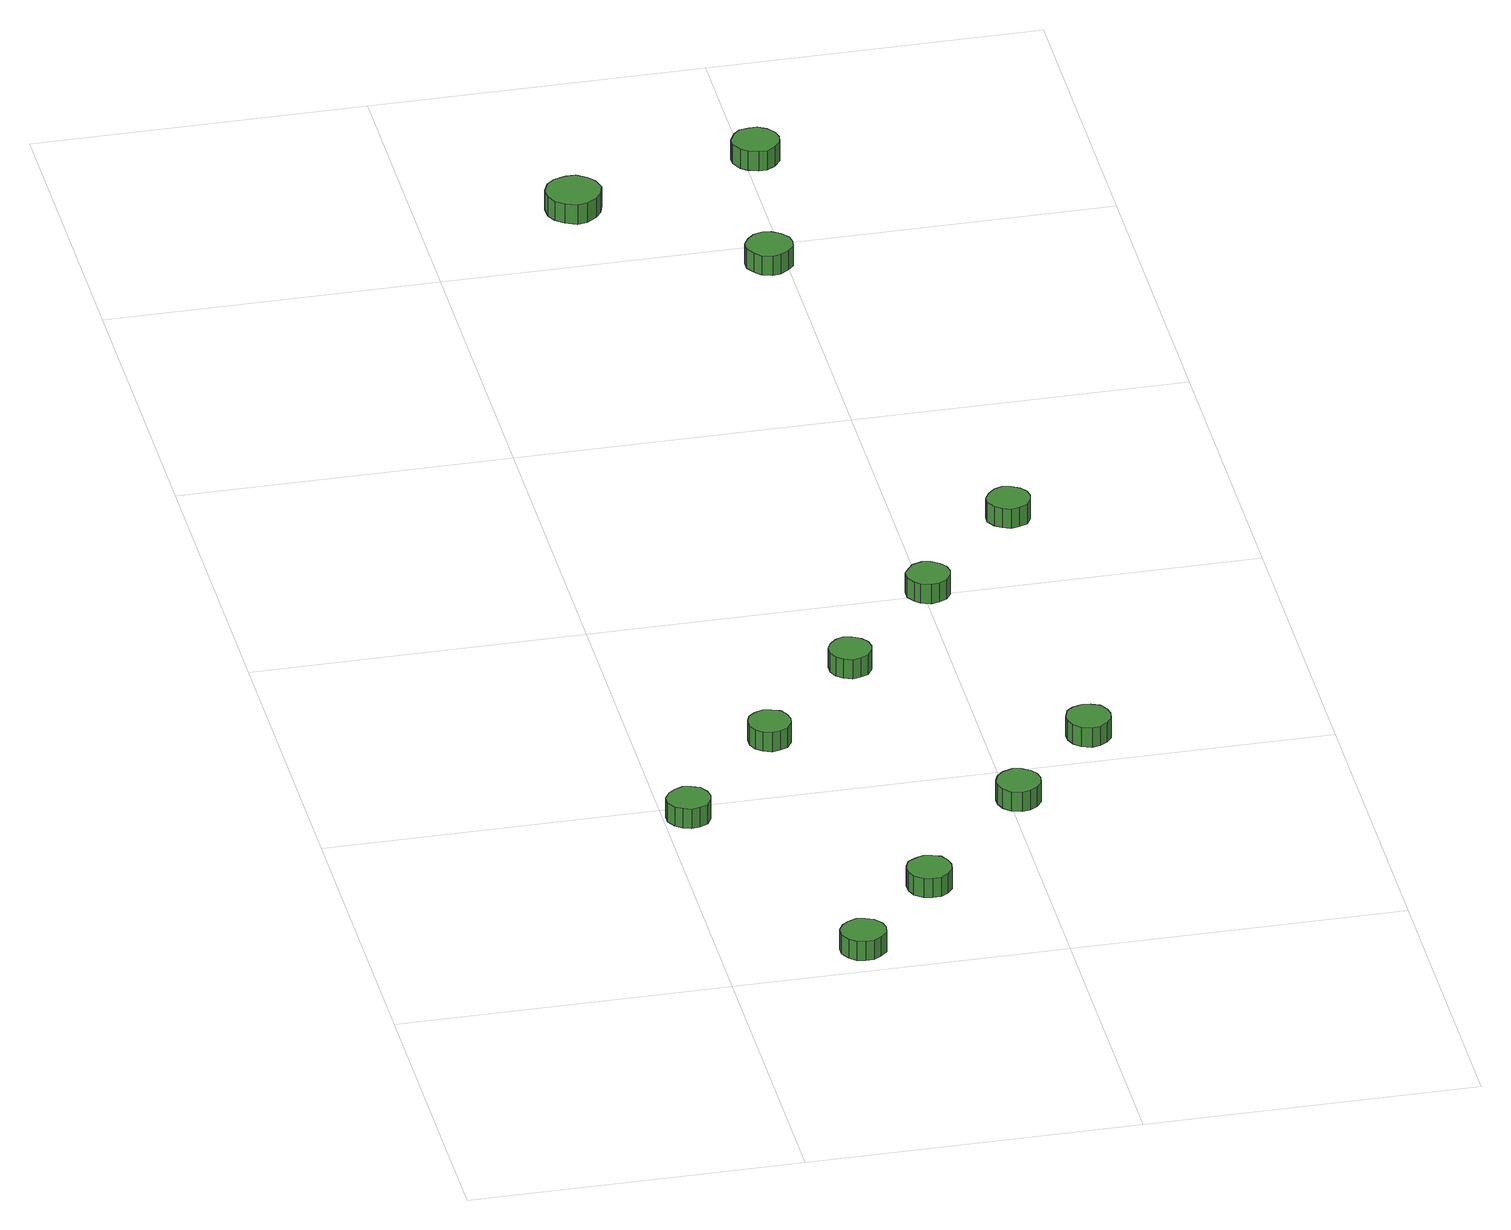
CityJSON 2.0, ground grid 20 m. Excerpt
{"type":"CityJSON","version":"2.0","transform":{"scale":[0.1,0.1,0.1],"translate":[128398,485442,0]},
"CityObjects":{
"tree1":{"type":"SolitaryVegetationObject","attributes":{"function":"something"},"geometry":[{"type":"MultiSurface","lod":"1","boundaries":[[[0,1,2,3,4,5,6,7,8,9,10,11,12,13,14]],[[15,16,17,18,19,20,21,22,23,24,25,26,27,28,29]],[[0,29,28,1]],[[1,28,27,2]],[[2,27,26,3]],[[3,26,25,4]],[[4,25,24,5]],[[5,24,23,6]],[[6,23,22,7]],[[7,22,21,8]],[[8,21,20,9]],[[9,20,19,10]],[[10,19,18,11]],[[11,18,17,12]],[[12,17,16,13]],[[13,16,15,14]],[[14,15,29,0]]]}]},
"tree2":{"type":"SolitaryVegetationObject","attributes":{"function":"something"},"geometry":[{"type":"MultiSurface","lod":"1","boundaries":[[[30,31,32,33,34,35,36,37,38,39,40,41,42,43,44]],[[45,46,47,48,49,50,51,52,53,54,55,56,57,58,59]],[[30,59,58,31]],[[31,58,57,32]],[[32,57,56,33]],[[33,56,55,34]],[[34,55,54,35]],[[35,54,53,36]],[[36,53,52,37]],[[37,52,51,38]],[[38,51,50,39]],[[39,50,49,40]],[[40,49,48,41]],[[41,48,47,42]],[[42,47,46,43]],[[43,46,45,44]],[[44,45,59,30]]]}]},
"tree3":{"type":"SolitaryVegetationObject","attributes":{"function":"something"},"geometry":[{"type":"MultiSurface","lod":"1","boundaries":[[[60,61,62,63,64,65,66,67,68,69,70,71,72,73,74]],[[75,76,77,78,79,80,81,82,83,84,85,86,87,88,89]],[[60,89,88,61]],[[61,88,87,62]],[[62,87,86,63]],[[63,86,85,64]],[[64,85,84,65]],[[65,84,83,66]],[[66,83,82,67]],[[67,82,81,68]],[[68,81,80,69]],[[69,80,79,70]],[[70,79,78,71]],[[71,78,77,72]],[[72,77,76,73]],[[73,76,75,74]],[[74,75,89,60]]]}]},
"tree4":{"type":"SolitaryVegetationObject","attributes":{"function":"something"},"geometry":[{"type":"MultiSurface","lod":"1","boundaries":[[[90,91,92,93,94,95,96,97,98,99,100,101,102,103,104]],[[105,106,107,108,109,110,111,112,113,114,115,116,117,118,119]],[[90,119,118,91]],[[91,118,117,92]],[[92,117,116,93]],[[93,116,115,94]],[[94,115,114,95]],[[95,114,113,96]],[[96,113,112,97]],[[97,112,111,98]],[[98,111,110,99]],[[99,110,109,100]],[[100,109,108,101]],[[101,108,107,102]],[[102,107,106,103]],[[103,106,105,104]],[[104,105,119,90]]]}]},
"tree5":{"type":"SolitaryVegetationObject","attributes":{"function":"something"},"geometry":[{"type":"MultiSurface","lod":"1","boundaries":[[[120,121,122,123,124,125,126,127,128,129,130,131,132,133,134]],[[135,136,137,138,139,140,141,142,143,144,145,146,147,148,149]],[[120,149,148,121]],[[121,148,147,122]],[[122,147,146,123]],[[123,146,145,124]],[[124,145,144,125]],[[125,144,143,126]],[[126,143,142,127]],[[127,142,141,128]],[[128,141,140,129]],[[129,140,139,130]],[[130,139,138,131]],[[131,138,137,132]],[[132,137,136,133]],[[133,136,135,134]],[[134,135,149,120]]]}]},
"tree6":{"type":"SolitaryVegetationObject","attributes":{"function":"something"},"geometry":[{"type":"MultiSurface","lod":"1","boundaries":[[[150,151,152,153,154,155,156,157,158,159,160,161,162,163,164]],[[165,166,167,168,169,170,171,172,173,174,175,176,177,178,179]],[[150,179,178,151]],[[151,178,177,152]],[[152,177,176,153]],[[153,176,175,154]],[[154,175,174,155]],[[155,174,173,156]],[[156,173,172,157]],[[157,172,171,158]],[[158,171,170,159]],[[159,170,169,160]],[[160,169,168,161]],[[161,168,167,162]],[[162,167,166,163]],[[163,166,165,164]],[[164,165,179,150]]]}]},
"tree7":{"type":"SolitaryVegetationObject","attributes":{"function":"something"},"geometry":[{"type":"MultiSurface","lod":"1","boundaries":[[[180,181,182,183,184,185,186,187,188,189,190,191,192,193,194]],[[195,196,197,198,199,200,201,202,203,204,205,206,207,208,209]],[[180,209,208,181]],[[181,208,207,182]],[[182,207,206,183]],[[183,206,205,184]],[[184,205,204,185]],[[185,204,203,186]],[[186,203,202,187]],[[187,202,201,188]],[[188,201,200,189]],[[189,200,199,190]],[[190,199,198,191]],[[191,198,197,192]],[[192,197,196,193]],[[193,196,195,194]],[[194,195,209,180]]]}]},
"tree8":{"type":"SolitaryVegetationObject","attributes":{"function":"something"},"geometry":[{"type":"MultiSurface","lod":"1","boundaries":[[[210,211,212,213,214,215,216,217,218,219,220,221,222,223,224]],[[225,226,227,228,229,230,231,232,233,234,235,236,237,238,239]],[[210,239,238,211]],[[211,238,237,212]],[[212,237,236,213]],[[213,236,235,214]],[[214,235,234,215]],[[215,234,233,216]],[[216,233,232,217]],[[217,232,231,218]],[[218,231,230,219]],[[219,230,229,220]],[[220,229,228,221]],[[221,228,227,222]],[[222,227,226,223]],[[223,226,225,224]],[[224,225,239,210]]]}]},
"tree9":{"type":"SolitaryVegetationObject","attributes":{"function":"something"},"geometry":[{"type":"MultiSurface","lod":"1","boundaries":[[[240,241,242,243,244,245,246,247,248,249,250,251,252,253,254]],[[255,256,257,258,259,260,261,262,263,264,265,266,267,268,269]],[[240,269,268,241]],[[241,268,267,242]],[[242,267,266,243]],[[243,266,265,244]],[[244,265,264,245]],[[245,264,263,246]],[[246,263,262,247]],[[247,262,261,248]],[[248,261,260,249]],[[249,260,259,250]],[[250,259,258,251]],[[251,258,257,252]],[[252,257,256,253]],[[253,256,255,254]],[[254,255,269,240]]]}]},
"tree10":{"type":"SolitaryVegetationObject","attributes":{"function":"something"},"geometry":[{"type":"MultiSurface","lod":"1","boundaries":[[[270,271,272,273,274,275,276,277,278,279,280,281,282,283,284]],[[285,286,287,288,289,290,291,292,293,294,295,296,297,298,299]],[[270,299,298,271]],[[271,298,297,272]],[[272,297,296,273]],[[273,296,295,274]],[[274,295,294,275]],[[275,294,293,276]],[[276,293,292,277]],[[277,292,291,278]],[[278,291,290,279]],[[279,290,289,280]],[[280,289,288,281]],[[281,288,287,282]],[[282,287,286,283]],[[283,286,285,284]],[[284,285,299,270]]]}]},
"tree11":{"type":"SolitaryVegetationObject","attributes":{"function":"something"},"geometry":[{"type":"MultiSurface","lod":"1","boundaries":[[[300,301,302,303,304,305,306,307,308,309,310,311,312,313,314]],[[315,316,317,318,319,320,321,322,323,324,325,326,327,328,329]],[[300,329,328,301]],[[301,328,327,302]],[[302,327,326,303]],[[303,326,325,304]],[[304,325,324,305]],[[305,324,323,306]],[[306,323,322,307]],[[307,322,321,308]],[[308,321,320,309]],[[309,320,319,310]],[[310,319,318,311]],[[311,318,317,312]],[[312,317,316,313]],[[313,316,315,314]],[[314,315,329,300]]]}]},
"tree12":{"type":"SolitaryVegetationObject","attributes":{"function":"something"},"geometry":[{"type":"MultiSurface","lod":"1","boundaries":[[[330,331,332,333,334,335,336,337,338,339,340,341,342,343,344]],[[345,346,347,348,349,350,351,352,353,354,355,356,357,358,359]],[[330,359,358,331]],[[331,358,357,332]],[[332,357,356,333]],[[333,356,355,334]],[[334,355,354,335]],[[335,354,353,336]],[[336,353,352,337]],[[337,352,351,338]],[[338,351,350,339]],[[339,350,349,340]],[[340,349,348,341]],[[341,348,347,342]],[[342,347,346,343]],[[343,346,345,344]],[[344,345,359,330]]]}]}
},
"vertices":[
[28,189,18],[27,194,18],[24,199,18],[19,201,18],[14,202,18],[9,200,18],[5,197,18],[2,192,18],[2,186,18],[5,181,18],[9,178,18],[14,176,18],[19,177,18],[24,179,18],[27,184,18],[27,184,5],[24,179,5],[19,177,5],[14,176,5],[9,178,5],[5,181,5],[2,186,5],[2,192,5],[5,197,5],[9,200,5],[14,202,5],[19,201,5],[24,199,5],[27,194,5],[28,189,5],
[96,23,19],[95,28,19],[91,33,19],[86,35,19],[81,36,19],[76,34,19],[72,31,19],[69,26,19],[69,20,19],[72,15,19],[76,11,19],[81,10,19],[86,10,19],[91,13,19],[95,17,19],[95,17,6],[91,13,6],[86,10,6],[81,10,6],[76,11,6],[72,15,6],[69,20,6],[69,26,6],[72,31,6],[76,34,6],[81,36,6],[86,35,6],[91,33,6],[95,28,6],[96,23,6],
[91,261,19],[90,266,19],[87,271,19],[82,273,19],[77,274,19],[72,272,19],[68,269,19],[66,264,19],[66,258,19],[68,253,19],[72,250,19],[77,248,19],[82,249,19],[87,251,19],[90,256,19],[90,256,6],[87,251,6],[82,249,6],[77,248,6],[72,250,6],[68,253,6],[66,258,6],[66,264,6],[68,269,6],[72,272,6],[77,274,6],[82,273,6],[87,271,6],[90,266,6],[91,261,6],
[148,85,18],[147,90,18],[144,95,18],[139,97,18],[134,98,18],[129,96,18],[124,93,18],[122,88,18],[122,82,18],[124,77,18],[129,73,18],[134,72,18],[139,72,18],[144,75,18],[147,79,18],[147,79,5],[144,75,5],[139,72,5],[134,72,5],[129,73,5],[124,77,5],[122,82,5],[122,88,5],[124,93,5],[129,96,5],[134,98,5],[139,97,5],[144,95,5],[147,90,5],[148,85,5],
[154,332,18],[153,337,18],[150,341,18],[145,344,18],[140,345,18],[135,343,18],[131,339,18],[129,335,18],[129,329,18],[131,324,18],[135,321,18],[140,319,18],[145,320,18],[150,322,18],[153,327,18],[153,327,5],[150,322,5],[145,320,5],[140,319,5],[135,321,5],[131,324,5],[129,329,5],[129,335,5],[131,339,5],[135,343,5],[140,345,5],[145,344,5],[150,341,5],[153,337,5],[154,332,5],
[218,165,20],[217,170,20],[214,174,20],[209,177,20],[204,178,20],[198,176,20],[194,172,20],[192,167,20],[192,162,20],[194,157,20],[198,153,20],[204,151,20],[209,152,20],[214,155,20],[217,159,20],[217,159,7],[214,155,7],[209,152,7],[204,151,7],[198,153,7],[194,157,7],[192,162,7],[192,167,7],[194,172,7],[198,176,7],[204,178,7],[209,177,7],[214,174,7],[217,170,7],[218,165,7],
[216,404,18],[215,409,18],[212,413,18],[207,416,18],[202,417,18],[196,415,18],[193,411,18],[190,407,18],[190,401,18],[193,396,18],[196,393,18],[202,391,18],[207,392,18],[212,394,18],[215,399,18],[215,399,5],[212,394,5],[207,392,5],[202,391,5],[196,393,5],[193,396,5],[190,401,5],[190,407,5],[193,411,5],[196,415,5],[202,417,5],[207,416,5],[212,413,5],[215,409,5],[216,404,5],
[273,228,19],[272,233,19],[269,238,19],[264,240,19],[259,241,19],[253,239,19],[249,236,19],[247,230,19],[247,225,19],[249,220,19],[253,216,19],[259,214,19],[264,215,19],[269,218,19],[272,222,19],[272,222,6],[269,218,6],[264,215,6],[259,214,6],[253,216,6],[249,220,6],[247,225,6],[247,230,6],[249,236,6],[253,239,6],[259,241,6],[264,240,6],[269,238,6],[272,233,6],[273,228,6],
[109,863,18],[107,870,18],[103,875,18],[97,879,18],[91,879,18],[84,877,18],[79,873,18],[76,866,18],[76,859,18],[79,853,18],[84,849,18],[91,846,18],[97,847,18],[103,851,18],[107,856,18],[107,856,5],[103,851,5],[97,847,5],[91,846,5],[84,849,5],[79,853,5],[76,859,5],[76,866,5],[79,873,5],[84,877,5],[91,879,5],[97,879,5],[103,875,5],[107,870,5],[109,863,5],
[279,476,18],[278,481,18],[275,485,18],[270,488,18],[265,489,18],[260,487,18],[256,483,18],[253,478,18],[253,473,18],[256,468,18],[260,465,18],[265,463,18],[270,464,18],[275,466,18],[278,471,18],[278,471,5],[275,466,5],[270,464,5],[265,463,5],[260,465,5],[256,468,5],[253,473,5],[253,478,5],[256,483,5],[260,487,5],[265,489,5],[270,488,5],[275,485,5],[278,481,5],[279,476,5],
[204,779,19],[203,784,19],[199,789,19],[194,792,19],[189,793,19],[183,791,19],[179,787,19],[176,782,19],[176,776,19],[179,771,19],[183,767,19],[189,765,19],[194,766,19],[199,769,19],[203,773,19],[203,773,6],[199,769,6],[194,766,6],[189,765,6],[183,767,6],[179,771,6],[176,776,6],[176,782,6],[179,787,6],[183,791,6],[189,793,6],[194,792,6],[199,789,6],[203,784,6],[204,779,6],
[221,896,18],[220,901,18],[216,906,18],[211,909,18],[206,909,18],[200,908,18],[196,904,18],[193,898,18],[193,893,18],[196,887,18],[200,884,18],[206,882,18],[211,882,18],[216,885,18],[220,890,18],[220,890,5],[216,885,5],[211,882,5],[206,882,5],[200,884,5],[196,887,5],[193,893,5],[193,898,5],[196,904,5],[200,908,5],[206,909,5],[211,909,5],[216,906,5],[220,901,5],[221,896,5]
]}
